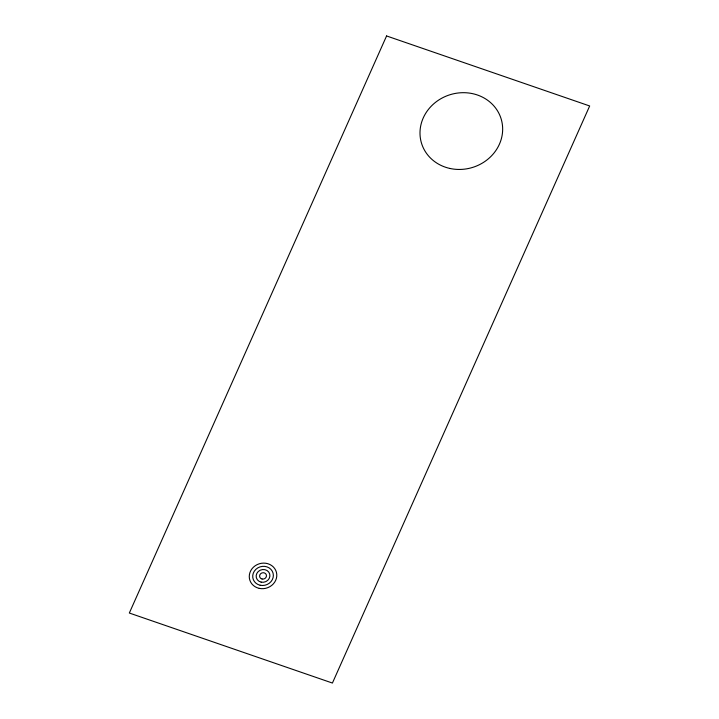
<?xml version="1.0" encoding="UTF-8"?>
<svg xmlns="http://www.w3.org/2000/svg" width="719" height="719" viewBox="0 0 719 719"><rect width="100%" height="100%" fill="white"/><g stroke="black" fill="none" stroke-linecap="round" stroke-linejoin="round"><path stroke-width="1.08" d="M386.579 35.95L129.33 613.028L332.421 683.05L589.67 105.972L386.579 35.95M259.217 588.358A13.877 12.69 -17.1 0 0 276.402 572.207A13.877 12.69 -17.1 0 0 253.474 567.147A13.877 12.69 -17.1 0 0 259.217 588.358M260.17 585.248A10.408 9.518 -17.1 0 0 273.058 573.124A10.408 9.518 -17.1 0 0 255.865 569.34A10.408 9.518 -17.1 0 0 260.17 585.248M261.123 582.129A6.938 6.345 -17.1 0 0 269.715 574.05A6.938 6.345 -17.1 0 0 258.256 571.524A6.938 6.345 -17.1 0 0 261.123 582.129M262.076 579.02A3.469 3.173 -17.1 0 0 266.372 574.975A3.469 3.173 -17.1 0 0 260.646 573.717A3.469 3.173 -17.1 0 0 262.076 579.02M449.887 168.444A41.63 38.062 -17.1 0 0 501.449 119.965A41.63 38.062 -17.1 0 0 432.649 104.803A41.63 38.062 -17.1 0 0 449.887 168.444"/></g></svg>
